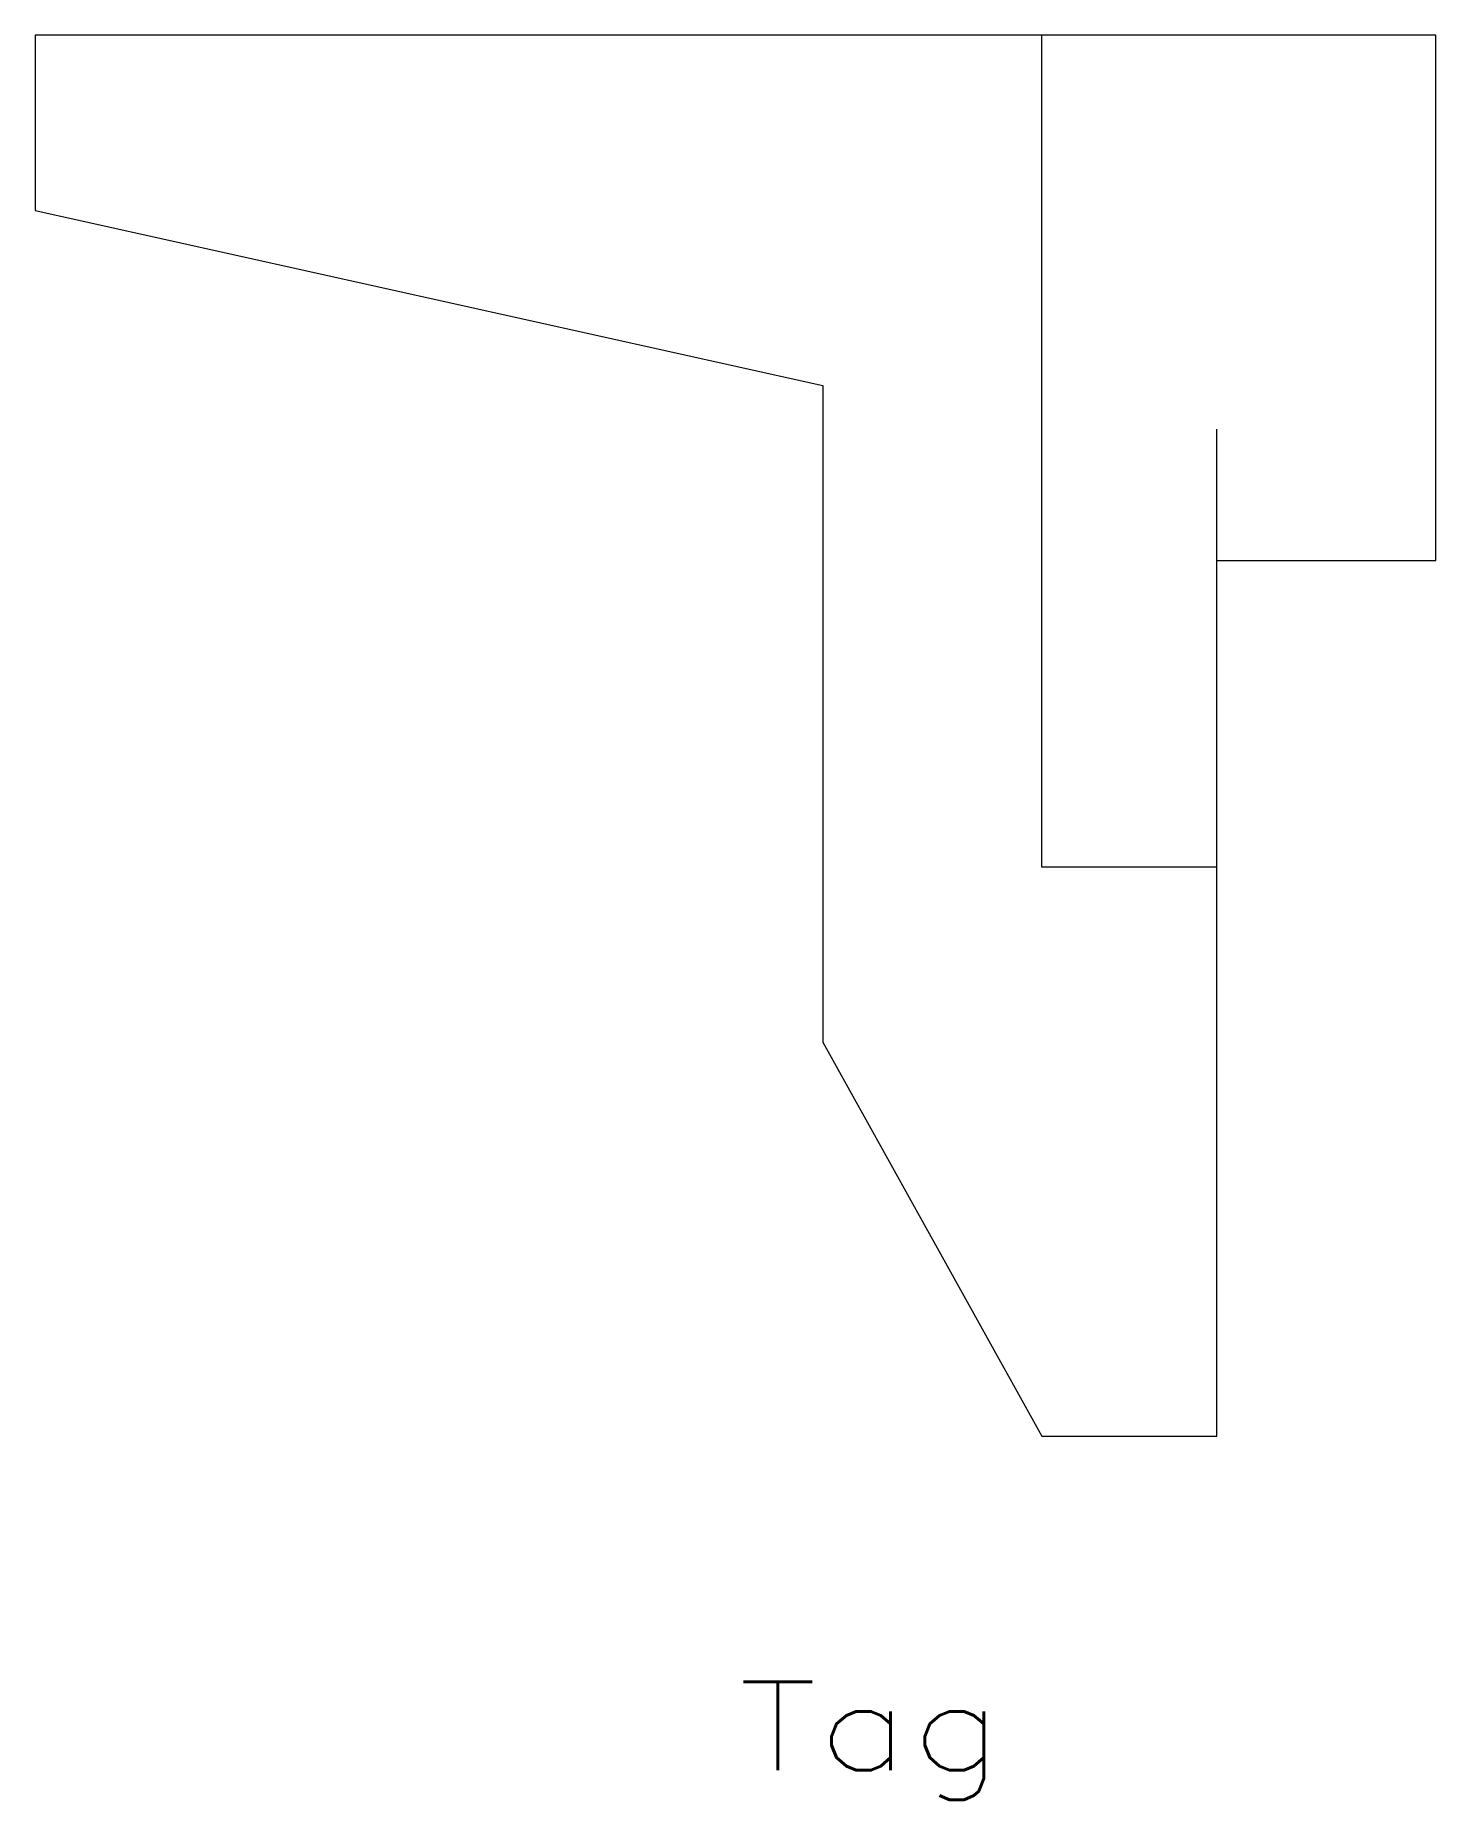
# Model space of a CAD drawing. Header units: inches. Extents: x -10.1 to 10.1, y -15.1 to 10.2.
import ezdxf
from ezdxf.enums import TextEntityAlignment as Align

# ---------------------------------------------------------------- set-up
doc = ezdxf.new("R2010")
doc.units = ezdxf.units.IN
doc.header["$MEASUREMENT"] = 0
doc.layers.get('0').update_dxf_attribs({"lineweight": 0})
doc.layers.add('1', color=7, linetype='Continuous', lineweight=0)
doc.styles.add('_TCW_TXTSTY_1', font='TXT.SHX')

msp = doc.modelspace()

# ---------------------------------------------------------------- linework, layer by layer
at = {"layer": '1', "color": 7, "linetype": 'Continuous'}
for p, q in [((-10.087, 10.232), (-10.087, 7.714)), ((10.063, 10.232), (-10.087, 10.232)), ((4.396, -1.731), (4.396, 10.232)), ((10.063, 2.676), (10.063, 10.232)), ((-10.087, 7.714), (1.247, 5.195)), ((1.247, 5.195), (1.247, -4.25)), ((6.915, -9.917), (6.915, 4.565)), ((6.915, 2.676), (10.063, 2.676)), ((6.915, -1.731), (4.396, -1.731)), ((1.247, -4.25), (4.396, -9.917)), ((4.396, -9.917), (6.915, -9.917))]:
    msp.add_line(p, q, dxfattribs=at)

# ---------------------------------------------------------------- texts
at = {"color": 7, "linetype": 'Continuous', "style": '_TCW_TXTSTY_1', "width": 1.166667}
msp.add_text('Tag', height=1.27, dxfattribs=at).set_placement((0.031, -14.722), (3.841, -14.722), align=Align.FIT)

doc.saveas('drawing.dxf')
